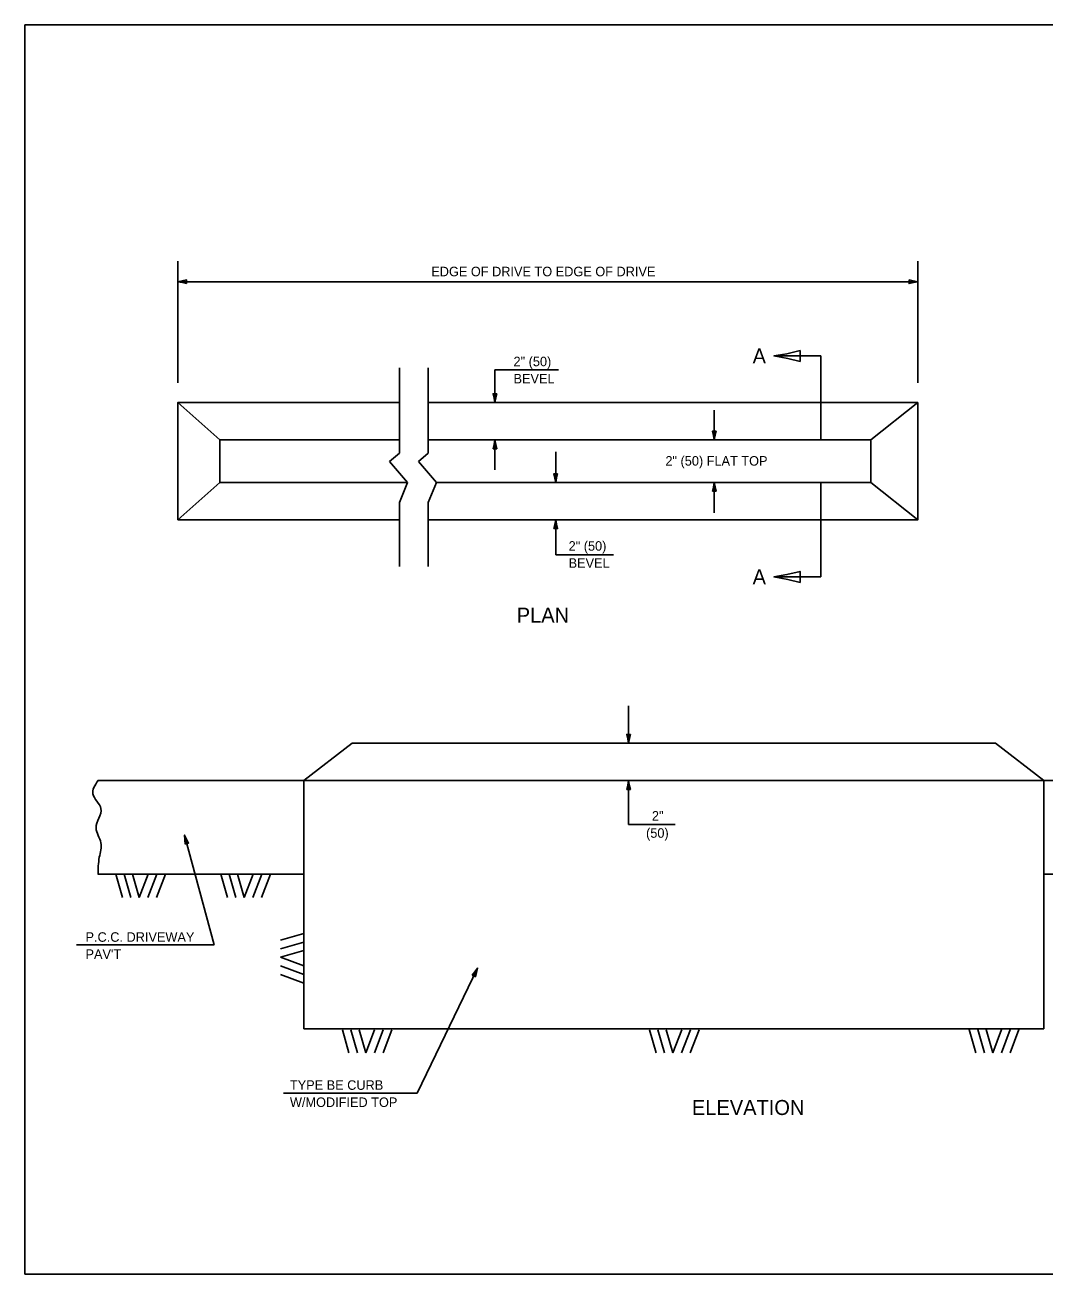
# Model space of a CAD drawing. Extents: x 2261474 to 2262104, y -3123680 to -3123280.
# Drawn here: x 2261474.1 to 2261800.5, y -3123680.5 to -3123280.5 of the extents above; entities that cross this region are included whole.
import ezdxf

# ---------------------------------------------------------------- set-up
doc = ezdxf.new("R2010")
doc.units = 0
for name, color, linetype in [('Default', 7, 'Continuous'), ('RD_Ex_Roadway_Notes', 7, 'Continuous'), ('RD_Pr_Roadway_Dimensions', 7, 'Continuous'), ('RD_Pr_Roadway_Items', 7, 'Continuous'), ('RD_Pr_Roadway_Notes', 7, 'Continuous')]:
    doc.layers.add(name, color=color, linetype=linetype)

msp = doc.modelspace()

# ---------------------------------------------------------------- linework, layer by layer
at = {"layer": 'Default'}
msp.add_lwpolyline([(2261474.13, -3123680.48), (2262104.13, -3123680.48), (2262104.13, -3123280.48), (2261474.13, -3123280.48)], close=True, dxfattribs=at)
at = {"layer": 'RD_Pr_Roadway_Dimensions'}
for p, q in [((2261624.66, -3123401.38), (2261624.66, -3123390.89)), ((2261624.66, -3123390.89), (2261645.06, -3123390.89)), ((2261694.93, -3123413.38), (2261694.93, -3123403.87)), ((2261624.66, -3123422.97), (2261624.66, -3123413.38)), ((2261644.13, -3123426.97), (2261644.13, -3123417.19)), ((2261694.93, -3123436.67), (2261694.93, -3123426.97)), ((2261644.13, -3123450.13), (2261644.13, -3123438.97)), ((2261644.13, -3123450.13), (2261662.62, -3123450.13)), ((2261667.46, -3123510.47), (2261667.46, -3123498.53)), ((2261667.46, -3123536.5), (2261667.46, -3123522.47)), ((2261667.46, -3123536.5), (2261682.43, -3123536.5))]:
    msp.add_line(p, q, dxfattribs=at)
for points in [[(2261625.25, -3123398.58), (2261624.66, -3123398.58), (2261624.08, -3123398.58), (2261624.42, -3123399.98), (2261624.66, -3123401.38), (2261624.93, -3123399.88)], [(2261695.51, -3123410.58), (2261694.93, -3123410.58), (2261694.34, -3123410.58), (2261694.69, -3123411.98), (2261694.93, -3123413.38), (2261695.2, -3123411.89)], [(2261624.08, -3123416.18), (2261624.66, -3123416.18), (2261625.25, -3123416.18), (2261624.9, -3123414.78), (2261624.66, -3123413.38), (2261624.39, -3123414.87)], [(2261644.71, -3123424.17), (2261644.13, -3123424.17), (2261643.54, -3123424.17), (2261643.88, -3123425.57), (2261644.13, -3123426.97), (2261644.4, -3123425.48)], [(2261694.34, -3123429.77), (2261694.93, -3123429.77), (2261695.51, -3123429.77), (2261695.17, -3123428.37), (2261694.93, -3123426.97), (2261694.66, -3123428.46)], [(2261643.54, -3123441.77), (2261644.13, -3123441.77), (2261644.71, -3123441.77), (2261644.37, -3123440.37), (2261644.13, -3123438.97), (2261643.85, -3123440.46)], [(2261668.04, -3123507.67), (2261667.46, -3123507.67), (2261666.87, -3123507.67), (2261667.21, -3123509.07), (2261667.46, -3123510.47), (2261667.73, -3123508.97)], [(2261666.87, -3123525.27), (2261667.46, -3123525.27), (2261668.04, -3123525.27), (2261667.7, -3123523.87), (2261667.46, -3123522.47), (2261667.18, -3123523.96)]]:
    msp.add_lwpolyline(points, close=True, dxfattribs=at)
at = {"layer": 'RD_Pr_Roadway_Items'}
for p, q in [((2261594.07, -3123417.58), (2261594.07, -3123390.32)), ((2261603.31, -3123417.58), (2261603.31, -3123390.32)), ((2261536.58, -3123413.38), (2261523.08, -3123401.38)), ((2261745.1, -3123413.38), (2261760.1, -3123401.38)), ((2261536.58, -3123413.38), (2261536.58, -3123426.97)), ((2261594.07, -3123413.38), (2261536.58, -3123413.38)), ((2261745.1, -3123413.38), (2261603.31, -3123413.38)), ((2261745.1, -3123413.38), (2261745.1, -3123426.97)), ((2261590.92, -3123420.24), (2261594.07, -3123417.58)), ((2261600.16, -3123420.24), (2261603.31, -3123417.58)), ((2261596.7, -3123426.97), (2261590.92, -3123420.24)), ((2261605.94, -3123426.97), (2261600.16, -3123420.24)), ((2261523.08, -3123438.97), (2261536.58, -3123426.97)), ((2261536.58, -3123426.97), (2261596.7, -3123426.97)), ((2261596.7, -3123426.97), (2261594.07, -3123433.43)), ((2261605.94, -3123426.97), (2261603.31, -3123433.43)), ((2261605.94, -3123426.97), (2261745.1, -3123426.97)), ((2261760.1, -3123438.97), (2261745.1, -3123426.97)), ((2261594.07, -3123453.88), (2261594.07, -3123433.43)), ((2261603.31, -3123433.43), (2261603.31, -3123453.88)), ((2261578.89, -3123510.47), (2261563.5, -3123522.47)), ((2261578.89, -3123510.47), (2261784.99, -3123510.47)), ((2261784.99, -3123510.47), (2261800.52, -3123522.47)), ((2261563.5, -3123522.47), (2261497.49, -3123522.47)), ((2261563.5, -3123522.47), (2261563.5, -3123601.97)), ((2261800.52, -3123522.47), (2261563.5, -3123522.47)), ((2261866.52, -3123522.47), (2261800.52, -3123522.47)), ((2261800.52, -3123601.97), (2261800.52, -3123522.47)), ((2261563.5, -3123552.47), (2261497.49, -3123552.47)), ((2261505.36, -3123559.89), (2261503.24, -3123552.44)), ((2261508.06, -3123559.89), (2261505.93, -3123552.44)), ((2261510.75, -3123559.89), (2261508.62, -3123552.44)), ((2261510.75, -3123559.89), (2261513.58, -3123552.44)), ((2261513.52, -3123559.89), (2261516.36, -3123552.44)), ((2261516.29, -3123559.89), (2261519.12, -3123552.44)), ((2261538.97, -3123559.89), (2261536.84, -3123552.44)), ((2261541.67, -3123559.89), (2261539.54, -3123552.44)), ((2261544.36, -3123559.89), (2261542.23, -3123552.44)), ((2261544.36, -3123559.89), (2261547.19, -3123552.44)), ((2261547.13, -3123559.89), (2261549.97, -3123552.44)), ((2261549.89, -3123559.89), (2261552.73, -3123552.44)), ((2261866.52, -3123552.47), (2261800.52, -3123552.47)), ((2261555.97, -3123573.6), (2261563.42, -3123571.47)), ((2261555.97, -3123576.29), (2261563.42, -3123574.16)), ((2261555.97, -3123578.98), (2261563.42, -3123576.85)), ((2261555.97, -3123578.98), (2261563.42, -3123581.82)), ((2261555.97, -3123581.75), (2261563.42, -3123584.58)), ((2261555.97, -3123584.52), (2261563.42, -3123587.36)), ((2261563.5, -3123601.97), (2261800.52, -3123601.97)), ((2261577.91, -3123609.69), (2261575.78, -3123602.24)), ((2261580.6, -3123609.69), (2261578.47, -3123602.24)), ((2261583.29, -3123609.69), (2261581.16, -3123602.24)), ((2261583.29, -3123609.69), (2261586.13, -3123602.24)), ((2261586.06, -3123609.69), (2261588.9, -3123602.24)), ((2261588.83, -3123609.69), (2261591.67, -3123602.24)), ((2261676.27, -3123609.69), (2261674.14, -3123602.24)), ((2261678.96, -3123609.69), (2261676.83, -3123602.24)), ((2261681.65, -3123609.69), (2261679.52, -3123602.24)), ((2261681.65, -3123609.69), (2261684.49, -3123602.24)), ((2261684.42, -3123609.69), (2261687.26, -3123602.24)), ((2261687.19, -3123609.69), (2261690.03, -3123602.24)), ((2261778.73, -3123609.61), (2261776.6, -3123602.16)), ((2261781.42, -3123609.61), (2261779.3, -3123602.16)), ((2261784.12, -3123609.61), (2261781.99, -3123602.16)), ((2261784.12, -3123609.61), (2261786.95, -3123602.16)), ((2261786.88, -3123609.61), (2261789.72, -3123602.16)), ((2261789.65, -3123609.61), (2261792.49, -3123602.16))]:
    msp.add_line(p, q, dxfattribs=at)
for points in [[(2261523.08, -3123438.97), (2261523.08, -3123401.38), (2261594.07, -3123401.38)], [(2261603.31, -3123401.38), (2261760.1, -3123401.38), (2261760.1, -3123438.97), (2261603.31, -3123438.97)], [(2261594.07, -3123438.97), (2261523.08, -3123438.97)]]:
    msp.add_lwpolyline(points, dxfattribs=at)
msp.add_spline([(2261497.52, -3123522.47), (2261495.86, -3123526.74), (2261498.46, -3123531.42), (2261496.9, -3123537.66), (2261498.46, -3123542.35), (2261497.94, -3123547.03), (2261497.52, -3123552.47)], degree=3, dxfattribs=at)
at = {"layer": 'RD_Pr_Roadway_Notes'}
for p, q in [((2261523.08, -3123395.1), (2261523.08, -3123356.1)), ((2261760.1, -3123395.1), (2261760.1, -3123356.1)), ((2261523.08, -3123362.69), (2261760.1, -3123362.69)), ((2261728.99, -3123386.48), (2261713.99, -3123386.48)), ((2261728.99, -3123413.38), (2261728.99, -3123386.48)), ((2261728.99, -3123457.22), (2261728.99, -3123426.97)), ((2261728.99, -3123457.22), (2261713.99, -3123457.22)), ((2261525.26, -3123539.91), (2261534.73, -3123575.08)), ((2261534.73, -3123575.08), (2261490.64, -3123575.08)), ((2261619.1, -3123582.52), (2261599.75, -3123622.61)), ((2261599.75, -3123622.61), (2261556.89, -3123622.61))]:
    msp.add_line(p, q, dxfattribs=at)
for points in [[(2261525.88, -3123363.28), (2261525.88, -3123362.69), (2261525.88, -3123362.11), (2261524.48, -3123362.45), (2261523.08, -3123362.69), (2261524.57, -3123362.96)], [(2261757.3, -3123362.11), (2261757.3, -3123362.69), (2261757.3, -3123363.28), (2261758.7, -3123362.93), (2261760.1, -3123362.69), (2261758.61, -3123362.42)], [(2261722.39, -3123388.24), (2261722.39, -3123386.48), (2261722.39, -3123384.73), (2261718.19, -3123385.76), (2261713.99, -3123386.48), (2261718.47, -3123387.3)], [(2261722.39, -3123458.97), (2261722.39, -3123457.22), (2261722.39, -3123455.46), (2261718.19, -3123456.49), (2261713.99, -3123457.22), (2261718.47, -3123458.03)], [(2261525.42, -3123542.77), (2261525.99, -3123542.62), (2261526.55, -3123542.46), (2261525.85, -3123541.2), (2261525.26, -3123539.91), (2261525.38, -3123541.43)], [(2261617.36, -3123584.79), (2261617.88, -3123585.04), (2261618.41, -3123585.3), (2261618.71, -3123583.89), (2261619.1, -3123582.52), (2261618.21, -3123583.75)]]:
    msp.add_lwpolyline(points, close=True, dxfattribs=at)

# ---------------------------------------------------------------- texts
at = {"layer": 'RD_Ex_Roadway_Notes'}
msp.add_text('EDGE OF DRIVE TO EDGE OF DRIVE', height=3.048, dxfattribs=at).set_placement((2261604.27, -3123360.95))
at = {"layer": 'RD_Pr_Roadway_Dimensions'}
for s, p in [('2" (50)', (2261630.61, -3123389.76)), ('BEVEL', (2261630.61, -3123395.25)), ('2" (50) FLAT TOP', (2261679.26, -3123421.59)), ('2" (50)', (2261648.26, -3123448.84)), ('BEVEL', (2261648.26, -3123454.32)), ('2"', (2261674.93, -3123535.28)), ('(50)', (2261673.06, -3123540.77))]:
    msp.add_text(s, height=3.048, dxfattribs=at).set_placement(p)
at = {"layer": 'RD_Pr_Roadway_Notes'}
for s, height, p in [('A', 4.8, (2261707.19, -3123388.88)), ('A', 4.8, (2261707.19, -3123459.62)), ('PLAN', 4.8, (2261631.64, -3123471.87)), ('P.C.C. DRIVEWAY', 3.048, (2261493.52, -3123574.08)), ("PAV'T", 3.048, (2261493.52, -3123579.57)), ('TYPE BE CURB', 3.048, (2261558.99, -3123621.49)), ('W/MODIFIED TOP', 3.048, (2261558.99, -3123626.98)), ('ELEVATION', 4.8, (2261687.75, -3123629.55))]:
    msp.add_text(s, height=height, dxfattribs=at).set_placement(p)

doc.saveas('drawing.dxf')
